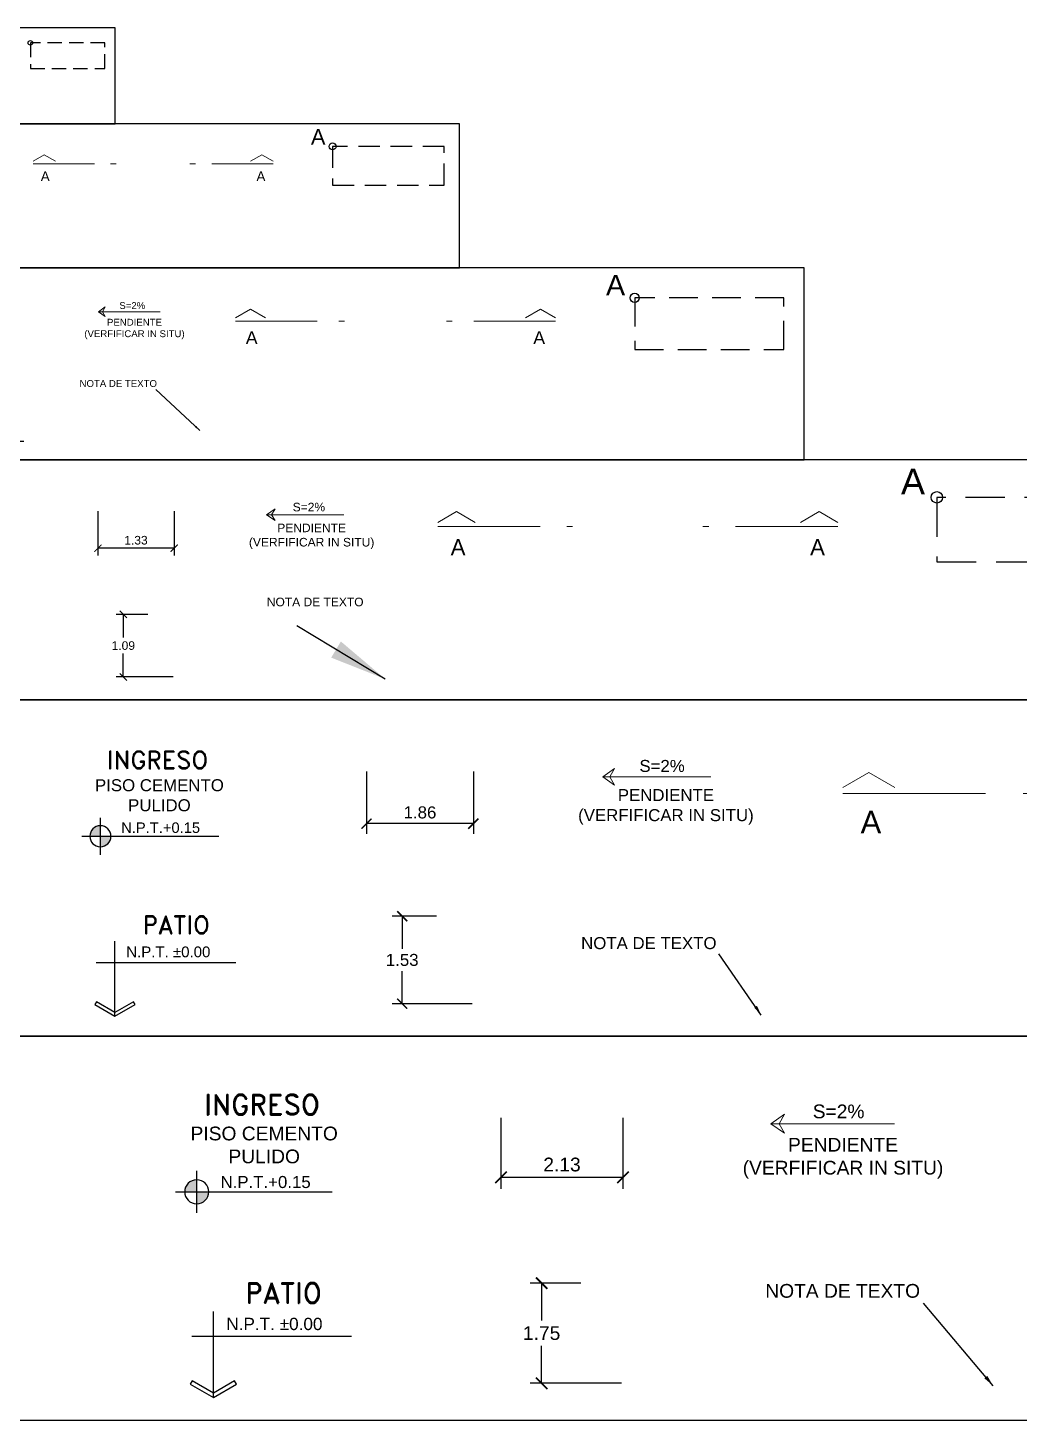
# Model space of a CAD drawing. Header units: millimetres. Extents: x 1436.7 to 1493.3, y 1221.9 to 1248.3.
# Drawn here: x 1455.69 to 1472.99, y 1221.88 to 1246.19 of the extents above; entities that cross this region are included whole.
import ezdxf
from ezdxf.enums import TextEntityAlignment as Align

# ---------------------------------------------------------------- set-up
doc = ezdxf.new("R2010")
doc.units = ezdxf.units.MM
for name, pattern in [('DASHDOT2', [0.5, 0.25, -0.125, 0, -0.125]), ('HIDDEN', [0.375, 0.25, -0.125]), ('HIDDEN2', [0.1875, 0.125, -0.0625])]:
    doc.linetypes.add(name, pattern=pattern)
for name, color, linetype, lineweight in [('1', 1, 'Continuous', 5), ('ANOTACIONES', 2, 'Continuous', 0), ('CORTE', 4, 'DASHDOT2', 5)]:
    doc.layers.add(name, color=color, linetype=linetype, lineweight=lineweight)
for name, color, linetype in [('2', 2, 'Continuous'), ('COTAS', 7, 'Continuous'), ('PROYECCION', 8, 'HIDDEN2'), ('SIMB-NIVELES', 2, 'Continuous'), ('TEXTO_AMBIENTES', 2, 'Continuous')]:
    doc.layers.add(name, color=color, linetype=linetype)
doc.styles.add('ARIAL', font='arial.ttf')
doc.styles.add('GILLSANS', font='ARIALN.TTF')
doc.styles.add('ROMAND', font='romand.shx')
doc.styles.add('ROMANS', font='arial.ttf')
doc.dimstyles.new('CORTE-100m', dxfattribs={"dimtxt": 0.12, "dimasz": 0.1, "dimexe": 0.1, "dimexo": 0.1, "dimgap": 0.05, "dimtad": 1, "dimtih": 1, "dimtoh": 1, "dimzin": 4, "dimdsep": 46, "dimtxsty": 'ROMANS', "dimblk": 'ARCHTICK', "dimcen": -0.5, "dimclrd": 8, "dimclre": 8, "dimclrt": 2, "dimadec": 0, "dimazin": 0, "dimtfac": 1, "dimtix": 1, "dimtmove": 2, "dimatfit": 3, "dimfxl": 1, "dimtolj": 1, "dimtzin": 0, "dimarcsym": 0})
doc.dimstyles.new('CORTE-125m', dxfattribs={"dimscale": 1.25, "dimtxt": 0.12, "dimasz": 0.1, "dimexe": 0.1, "dimexo": 0.1, "dimgap": 0.05, "dimtad": 1, "dimtih": 1, "dimtoh": 1, "dimzin": 4, "dimdsep": 46, "dimtxsty": 'ROMANS', "dimblk": 'ARCHTICK', "dimcen": -0.5, "dimclrd": 8, "dimclre": 8, "dimclrt": 2, "dimadec": 0, "dimazin": 0, "dimtfac": 1, "dimtix": 1, "dimtmove": 2, "dimatfit": 3, "dimfxl": 1, "dimtolj": 1, "dimtzin": 0, "dimarcsym": 0})
doc.dimstyles.new('CORTE-175m', dxfattribs={"dimscale": 1.75, "dimtxt": 0.12, "dimasz": 0.1, "dimexe": 0.1, "dimexo": 0.1, "dimgap": 0.05, "dimtad": 1, "dimtih": 1, "dimtoh": 1, "dimzin": 4, "dimdsep": 46, "dimtxsty": 'ROMANS', "dimblk": 'ARCHTICK', "dimcen": -0.5, "dimclrd": 8, "dimclre": 8, "dimclrt": 2, "dimadec": 0, "dimazin": 0, "dimtfac": 1, "dimtix": 1, "dimtmove": 2, "dimatfit": 3, "dimfxl": 1, "dimtolj": 1, "dimtzin": 0, "dimarcsym": 0})
doc.dimstyles.new('CORTE-200m', dxfattribs={"dimscale": 2, "dimtxt": 0.12, "dimasz": 0.1, "dimexe": 0.1, "dimexo": 0.1, "dimgap": 0.05, "dimtad": 1, "dimtih": 1, "dimtoh": 1, "dimzin": 4, "dimdsep": 46, "dimtxsty": 'ROMANS', "dimblk": 'ARCHTICK', "dimcen": -0.5, "dimclrd": 8, "dimclre": 8, "dimclrt": 2, "dimadec": 0, "dimazin": 0, "dimtfac": 1, "dimtix": 1, "dimtmove": 2, "dimatfit": 3, "dimfxl": 1, "dimtolj": 1, "dimtzin": 0, "dimarcsym": 0})
doc.dimstyles.new('PLANTA-125m', dxfattribs={"dimscale": 1.25, "dimtxt": 0.12, "dimasz": 0.1, "dimexe": 0.1, "dimexo": 0.1, "dimgap": 0.05, "dimtad": 1, "dimzin": 4, "dimdsep": 46, "dimtxsty": 'ROMANS', "dimblk": 'ARCHTICK', "dimcen": 0.1, "dimclrd": 8, "dimclre": 8, "dimclrt": 2, "dimadec": 0, "dimazin": 0, "dimtfac": 1, "dimtix": 1, "dimtmove": 1, "dimatfit": 3, "dimfxl": 1, "dimlwd": -1, "dimlwe": -1, "dimarcsym": 0})
doc.dimstyles.new('PLANTA-175m', dxfattribs={"dimscale": 1.75, "dimtxt": 0.12, "dimasz": 0.1, "dimexe": 0.1, "dimexo": 0.1, "dimgap": 0.05, "dimtad": 1, "dimzin": 4, "dimdsep": 46, "dimtxsty": 'ROMANS', "dimblk": 'ARCHTICK', "dimcen": 0.1, "dimclrd": 8, "dimclre": 8, "dimclrt": 2, "dimadec": 0, "dimazin": 0, "dimtfac": 1, "dimtix": 1, "dimtmove": 1, "dimatfit": 3, "dimfxl": 1, "dimlwd": -1, "dimlwe": -1, "dimarcsym": 0})
doc.dimstyles.new('PLANTA-200m', dxfattribs={"dimscale": 2, "dimtxt": 0.12, "dimasz": 0.1, "dimexe": 0.1, "dimexo": 0.1, "dimgap": 0.05, "dimtad": 1, "dimzin": 4, "dimdsep": 46, "dimtxsty": 'ROMANS', "dimblk": 'ARCHTICK', "dimcen": 0.1, "dimclrd": 8, "dimclre": 8, "dimclrt": 2, "dimadec": 0, "dimazin": 0, "dimtfac": 1, "dimtix": 1, "dimtmove": 1, "dimatfit": 3, "dimfxl": 1, "dimlwd": -1, "dimlwe": -1, "dimarcsym": 0})

# ---------------------------------------------------------------- blocks, each defined once
blk = doc.blocks.new('FP')
blk.add_lwpolyline([(-0.3334, 0.0574), (-0.3666, 0), (-0.3334, -0.0574), (-0.4154, 0)], close=True)
blk.add_lwpolyline([(-0.4154, 0), (-0.3666, 0), (-0.3334, 0), (0.3334, 0)])
blk = doc.blocks.new('_ARCHTICK')
at = {"color": 0, "linetype": 'ByBlock', "const_width": 0.15}
blk.add_lwpolyline([(-0.5, -0.5), (0.5, 0.5)], dxfattribs=at)
blk = doc.blocks.new('*D42')
at = {"layer": 'COTAS', "color": 8, "lineweight": -2, "transparency": 16777216}
for p, q in [((1455.265, 1239.839), (1454.824, 1239.839)), ((1454.924, 1239.839), (1454.924, 1239.514)), ((1454.924, 1238.966), (1454.924, 1239.291)), ((1455.621, 1238.966), (1454.824, 1238.966))]:
    blk.add_line(p, q, dxfattribs=at)
at = {"layer": 'Defpoints', "color": 0, "transparency": 16777216}
for p in [(1455.365, 1239.839), (1454.924, 1238.966), (1455.721, 1238.966)]:
    blk.add_point(p, dxfattribs=at)
at = {"layer": 'COTAS', "color": 8, "lineweight": -2, "transparency": 16777216, "xscale": 0.1, "yscale": 0.1, "zscale": 0.1}
for p, rotation in [((1454.924, 1239.839), 90), ((1454.924, 1238.966), 270)]:
    blk.add_blockref('_ARCHTICK', p, dxfattribs=dict(at, rotation=rotation))
at = {"layer": 'COTAS', "color": 2, "transparency": 16777216, "insert": (1454.924, 1239.403), "char_height": 0.12, "attachment_point": 5, "style": 'ROMANS'}
blk.add_mtext('\\A1;.87', dxfattribs=at)
blk = doc.blocks.new('*D28')
at = {"layer": 'COTAS', "color": 8, "transparency": 16777216}
for p, q in [((1456.913, 1237.75), (1456.913, 1236.977)), ((1458.243, 1237.75), (1458.243, 1236.977)), ((1458.243, 1237.102), (1456.913, 1237.102))]:
    blk.add_line(p, q, dxfattribs=at)
at = {"layer": 'Defpoints', "color": 0, "transparency": 16777216}
for p in [(1456.913, 1237.875), (1458.243, 1237.875), (1456.913, 1237.102)]:
    blk.add_point(p, dxfattribs=at)
at = {"layer": 'COTAS', "color": 8, "transparency": 16777216, "xscale": 0.125, "yscale": 0.125, "zscale": 0.125, "rotation": 180}
blk.add_blockref('_ARCHTICK', (1456.913, 1237.102), dxfattribs=at)
at = {"layer": 'COTAS', "color": 8, "transparency": 16777216, "xscale": 0.125, "yscale": 0.125, "zscale": 0.125}
blk.add_blockref('_ARCHTICK', (1458.243, 1237.102), dxfattribs=at)
at = {"layer": 'COTAS', "color": 2, "transparency": 16777216, "insert": (1457.578, 1237.241), "char_height": 0.15, "attachment_point": 5, "style": 'ROMANS'}
blk.add_mtext('1.33', dxfattribs=at)
blk = doc.blocks.new('*D29')
at = {"layer": 'COTAS', "color": 8, "lineweight": -2, "transparency": 16777216}
for p, q in [((1457.784, 1235.948), (1457.232, 1235.948)), ((1457.357, 1235.948), (1457.357, 1235.541)), ((1457.357, 1234.856), (1457.357, 1235.263)), ((1458.229, 1234.856), (1457.232, 1234.856))]:
    blk.add_line(p, q, dxfattribs=at)
at = {"layer": 'Defpoints', "color": 0, "transparency": 16777216}
for p in [(1457.909, 1235.948), (1457.357, 1234.856), (1458.354, 1234.856)]:
    blk.add_point(p, dxfattribs=at)
at = {"layer": 'COTAS', "color": 8, "lineweight": -2, "transparency": 16777216, "xscale": 0.125, "yscale": 0.125, "zscale": 0.125}
for p, rotation in [((1457.357, 1235.948), 90), ((1457.357, 1234.856), 270)]:
    blk.add_blockref('_ARCHTICK', p, dxfattribs=dict(at, rotation=rotation))
at = {"layer": 'COTAS', "color": 2, "transparency": 16777216, "insert": (1457.357, 1235.402), "char_height": 0.15, "attachment_point": 5, "style": 'ROMANS'}
blk.add_mtext('\\A1;1.09', dxfattribs=at)
blk = doc.blocks.new('*D46')
at = {"layer": 'COTAS', "color": 8, "transparency": 16777216}
for p, q in [((1461.602, 1233.202), (1461.602, 1232.119)), ((1463.464, 1233.202), (1463.464, 1232.119)), ((1463.464, 1232.294), (1461.602, 1232.294))]:
    blk.add_line(p, q, dxfattribs=at)
at = {"layer": 'Defpoints', "color": 0, "transparency": 16777216}
for p in [(1461.602, 1233.377), (1463.464, 1233.377), (1461.602, 1232.294)]:
    blk.add_point(p, dxfattribs=at)
at = {"layer": 'COTAS', "color": 8, "transparency": 16777216, "xscale": 0.175, "yscale": 0.175, "zscale": 0.175, "rotation": 180}
blk.add_blockref('_ARCHTICK', (1461.602, 1232.294), dxfattribs=at)
at = {"layer": 'COTAS', "color": 8, "transparency": 16777216, "xscale": 0.175, "yscale": 0.175, "zscale": 0.175}
blk.add_blockref('_ARCHTICK', (1463.464, 1232.294), dxfattribs=at)
at = {"layer": 'COTAS', "color": 2, "transparency": 16777216, "insert": (1462.533, 1232.489), "char_height": 0.21, "attachment_point": 5, "style": 'ROMANS'}
blk.add_mtext('1.86', dxfattribs=at)
blk = doc.blocks.new('NPT')
at = {"layer": 'SIMB-NIVELES'}
h = blk.add_hatch(color=8, dxfattribs=at)
h.paths.add_polyline_path([(0.1, 0, 0.414214), (0, 0.1), (0, 0)])
h.paths.add_polyline_path([(-0.1, 0, 0.414214), (0, -0.1), (0, 0)])
at = {"layer": 'SIMB-NIVELES', "color": 8}
for points in [[(0, 0.175), (0, -0.175)], [(-0.175, 0), (1.125, 0)]]:
    blk.add_lwpolyline(points, dxfattribs=at)
blk.add_circle((0, 0), 0.1, dxfattribs=at)
at = {"layer": 'SIMB-NIVELES', "style": 'ROMANS', "width": 1}
blk.add_attdef('N.P.T.', (0.13, 0.035), '', height=0.1, dxfattribs=at)
blk = doc.blocks.new('NV')
at = {"layer": 'SIMB-NIVELES', "color": 8}
for p, q in [((0, 0), (0, 0.7)), ((-0.175, 0.5), (1.125, 0.5))]:
    blk.add_line(p, q, dxfattribs=at)
at = {"layer": 'SIMB-NIVELES', "color": 1}
blk.add_lwpolyline([(0, 0.035), (-0.173, 0.135), (-0.188, 0.109), (0, 0), (0.188, 0.109), (0.173, 0.135)], close=True, dxfattribs=at)
at = {"layer": 'SIMB-NIVELES', "style": 'ROMANS'}
blk.add_attdef('NV', (0.1, 0.55), '', height=0.1, dxfattribs=at)
blk = doc.blocks.new('*D47')
at = {"layer": 'COTAS', "color": 8, "lineweight": -2, "transparency": 16777216}
for p, q in [((1462.821, 1230.678), (1462.048, 1230.678)), ((1462.223, 1230.678), (1462.223, 1230.109)), ((1462.223, 1229.15), (1462.223, 1229.719)), ((1463.444, 1229.15), (1462.048, 1229.15))]:
    blk.add_line(p, q, dxfattribs=at)
at = {"layer": 'Defpoints', "color": 0, "transparency": 16777216}
for p in [(1462.996, 1230.678), (1462.223, 1229.15), (1463.619, 1229.15)]:
    blk.add_point(p, dxfattribs=at)
at = {"layer": 'COTAS', "color": 8, "lineweight": -2, "transparency": 16777216, "xscale": 0.175, "yscale": 0.175, "zscale": 0.175}
for p, rotation in [((1462.223, 1230.678), 90), ((1462.223, 1229.15), 270)]:
    blk.add_blockref('_ARCHTICK', p, dxfattribs=dict(at, rotation=rotation))
at = {"layer": 'COTAS', "color": 2, "transparency": 16777216, "insert": (1462.223, 1229.914), "char_height": 0.21, "attachment_point": 5, "style": 'ROMANS'}
blk.add_mtext('\\A1;1.53', dxfattribs=at)
blk = doc.blocks.new('*D48')
at = {"layer": 'COTAS', "color": 8, "transparency": 16777216}
for p, q in [((1463.946, 1227.156), (1463.946, 1225.919)), ((1466.075, 1227.156), (1466.075, 1225.919)), ((1466.075, 1226.119), (1463.946, 1226.119))]:
    blk.add_line(p, q, dxfattribs=at)
at = {"layer": 'Defpoints', "color": 0, "transparency": 16777216}
for p in [(1463.946, 1227.356), (1466.075, 1227.356), (1463.946, 1226.119)]:
    blk.add_point(p, dxfattribs=at)
at = {"layer": 'COTAS', "color": 8, "transparency": 16777216, "xscale": 0.2, "yscale": 0.2, "zscale": 0.2, "rotation": 180}
blk.add_blockref('_ARCHTICK', (1463.946, 1226.119), dxfattribs=at)
at = {"layer": 'COTAS', "color": 8, "transparency": 16777216, "xscale": 0.2, "yscale": 0.2, "zscale": 0.2}
blk.add_blockref('_ARCHTICK', (1466.075, 1226.119), dxfattribs=at)
at = {"layer": 'COTAS', "color": 2, "transparency": 16777216, "insert": (1465.011, 1226.342), "char_height": 0.24, "attachment_point": 5, "style": 'ROMANS'}
blk.add_mtext('2.13', dxfattribs=at)
blk = doc.blocks.new('*D49')
at = {"layer": 'COTAS', "color": 8, "lineweight": -2, "transparency": 16777216}
for p, q in [((1465.34, 1224.272), (1464.456, 1224.272)), ((1464.656, 1224.272), (1464.656, 1223.621)), ((1464.656, 1222.525), (1464.656, 1223.176)), ((1466.051, 1222.525), (1464.456, 1222.525))]:
    blk.add_line(p, q, dxfattribs=at)
at = {"layer": 'Defpoints', "color": 0, "transparency": 16777216}
for p in [(1465.54, 1224.272), (1464.656, 1222.525), (1466.251, 1222.525)]:
    blk.add_point(p, dxfattribs=at)
at = {"layer": 'COTAS', "color": 8, "lineweight": -2, "transparency": 16777216, "xscale": 0.2, "yscale": 0.2, "zscale": 0.2}
for p, rotation in [((1464.656, 1224.272), 90), ((1464.656, 1222.525), 270)]:
    blk.add_blockref('_ARCHTICK', p, dxfattribs=dict(at, rotation=rotation))
at = {"layer": 'COTAS', "color": 2, "transparency": 16777216, "insert": (1464.656, 1223.399), "char_height": 0.24, "attachment_point": 5, "style": 'ROMANS'}
blk.add_mtext('\\A1;1.75', dxfattribs=at)

msp = doc.modelspace()

# ---------------------------------------------------------------- linework, layer by layer
at = {"layer": '2'}
for points in [[(1445.191, 1244.51), (1457.214, 1244.51), (1457.214, 1246.187), (1445.191, 1246.187)], [(1445.191, 1241.996), (1463.225, 1241.996), (1463.225, 1244.51), (1445.191, 1244.51)], [(1445.191, 1238.643), (1469.237, 1238.643), (1469.237, 1241.996), (1445.191, 1241.996)], [(1445.191, 1234.453), (1475.249, 1234.453), (1475.249, 1238.643), (1445.191, 1238.643)], [(1445.191, 1228.586), (1487.272, 1228.586), (1487.272, 1234.453), (1445.191, 1234.453)], [(1445.191, 1221.881), (1493.283, 1221.881), (1493.283, 1228.586), (1445.191, 1228.586)]]:
    msp.add_lwpolyline(points, close=True, dxfattribs=at)
for centre, radius in [((1455.735, 1245.925), 0.04), ((1461.008, 1244.118), 0.06), ((1466.28, 1241.473), 0.08), ((1471.552, 1237.99), 0.1)]:
    msp.add_circle(centre, radius, dxfattribs=at)
at = {"layer": 'CORTE', "ltscale": 20}
for points in [[(1456.174, 1243.857), (1455.979, 1243.969), (1455.784, 1243.857)], [(1459.579, 1243.857), (1459.774, 1243.969), (1459.969, 1243.857)], [(1459.835, 1241.124), (1459.575, 1241.274), (1459.315, 1241.124)], [(1464.375, 1241.124), (1464.635, 1241.274), (1464.895, 1241.124)], [(1463.496, 1237.554), (1463.171, 1237.741), (1462.846, 1237.554)], [(1469.171, 1237.554), (1469.496, 1237.741), (1469.821, 1237.554)], [(1470.817, 1232.927), (1470.363, 1233.189), (1469.908, 1232.927)]]:
    msp.add_lwpolyline(points, dxfattribs=at)
at = {"layer": 'CORTE', "ltscale": 2.25}
for points in [[(1455.784, 1243.812), (1456.29, 1243.812), (1457.452, 1243.812)], [(1459.969, 1243.812), (1459.462, 1243.812), (1458.301, 1243.812)]]:
    msp.add_lwpolyline(points, dxfattribs=at)
at = {"layer": 'CORTE', "ltscale": 3}
for points in [[(1459.315, 1241.064), (1459.99, 1241.064), (1461.539, 1241.064)], [(1464.895, 1241.064), (1464.22, 1241.064), (1462.671, 1241.064)]]:
    msp.add_lwpolyline(points, dxfattribs=at)
at = {"layer": 'CORTE', "ltscale": 3.75}
for points in [[(1462.846, 1237.479), (1463.69, 1237.479), (1465.626, 1237.479)], [(1469.821, 1237.479), (1468.977, 1237.479), (1467.041, 1237.479)]]:
    msp.add_lwpolyline(points, dxfattribs=at)
at = {"layer": 'CORTE', "ltscale": 5.25}
msp.add_lwpolyline([(1469.908, 1232.822), (1471.089, 1232.822), (1473.8, 1232.822)], dxfattribs=at)
at = {"layer": 'PROYECCION', "color": 1, "linetype": 'HIDDEN'}
msp.add_lwpolyline([(1457.035, 1245.475), (1457.035, 1245.925), (1455.735, 1245.925), (1455.735, 1245.475)], close=True, dxfattribs=at)
at = {"layer": 'PROYECCION', "color": 1, "linetype": 'HIDDEN', "ltscale": 1.5}
msp.add_lwpolyline([(1462.958, 1243.443), (1462.958, 1244.118), (1461.008, 1244.118), (1461.008, 1243.443)], close=True, dxfattribs=at)
at = {"layer": 'PROYECCION', "color": 1, "linetype": 'HIDDEN', "ltscale": 2}
msp.add_lwpolyline([(1468.88, 1240.573), (1468.88, 1241.473), (1466.28, 1241.473), (1466.28, 1240.573)], close=True, dxfattribs=at)
at = {"layer": 'PROYECCION', "color": 1, "linetype": 'HIDDEN', "ltscale": 2.75}
msp.add_lwpolyline([(1474.802, 1236.865), (1474.802, 1237.99), (1471.552, 1237.99), (1471.552, 1236.865)], close=True, dxfattribs=at)

# ---------------------------------------------------------------- block references
at = {"layer": '1', "lineweight": -2}
for p, xscale, yscale, zscale, rotation in [((1457.522, 1241.231), -1.440000000045609, 1.439999999478459, 1.439999999999999, 180.0004442291003), ((1460.605, 1237.687), -1.800000000042452, 1.799999998882412, 1.799999999999999, 180.0004441994554), ((1466.77, 1233.113), -2.520000000036153, 2.519999999552965, 2.519999999999999, 180.0004442079253), ((1469.853, 1227.055), -2.880000000033011, 2.879999998956918, 2.879999999999999, 180.0004442291003)]:
    msp.add_blockref('FP', p, dxfattribs=dict(at, xscale=xscale, yscale=yscale, zscale=zscale, rotation=rotation))
at = {"layer": 'SIMB-NIVELES'}
ref = msp.add_blockref('NPT', (1456.957, 1232.074), dxfattribs=dict(at, xscale=-1.837500001303851, yscale=1.837500007823109, zscale=1.837499999999999, rotation=180))
ref.add_attrib('N.P.T.', 'N.P.T.+0.15', (1457.32, 1232.132), dxfattribs={"color": 2, "height": 0.18375, "style": 'ROMANS', "width": 1})
ref = msp.add_blockref('NV', (1457.212, 1228.931), dxfattribs=dict(at, xscale=1.875000000058207, yscale=1.875000000058207, zscale=1.875000000058207))
ref.add_attrib('NV', 'N.P.T. %%P0.00', (1457.408, 1229.962), dxfattribs={"height": 0.1875, "style": 'ROMANS'})
ref = msp.add_blockref('NPT', (1458.638, 1225.867), dxfattribs=dict(at, xscale=-2.100000001490116, yscale=2.100000008940696, zscale=2.099999999999999, rotation=180))
ref.add_attrib('N.P.T.', 'N.P.T.+0.15', (1459.053, 1225.933), dxfattribs={"color": 2, "height": 0.21, "style": 'ROMANS', "width": 1})
ref = msp.add_blockref('NV', (1458.929, 1222.275), dxfattribs=dict(at, xscale=2.142857142898719, yscale=2.142857142898719, zscale=2.142857142898719))
ref.add_attrib('NV', 'N.P.T. %%P0.00', (1459.154, 1223.453), dxfattribs={"height": 0.21429, "style": 'ROMANS'})

# ---------------------------------------------------------------- texts
at = {"layer": 'ANOTACIONES', "lineweight": -2, "attachment_point": 5, "style": 'ROMANS'}
for s, insert, char_height in [('S=2%', (1457.514, 1241.338), 0.12), ('PENDIENTE\\P(VERFIFICAR IN SITU)', (1457.552, 1240.929), 0.12), ('\\A1;NOTA DE TEXTO', (1457.269, 1239.977), 0.12), ('S=2%', (1460.595, 1237.82), 0.15), ('PENDIENTE\\P(VERFIFICAR IN SITU)', (1460.643, 1237.31), 0.15), ('\\A1;NOTA DE TEXTO', (1460.705, 1236.163), 0.15), ('S=2%', (1466.757, 1233.3), 0.21), ('PENDIENTE\\P(VERFIFICAR IN SITU)', (1466.824, 1232.586), 0.21), ('\\A1;NOTA DE TEXTO', (1466.526, 1230.207), 0.21), ('S=2%', (1469.837, 1227.269), 0.24), ('PENDIENTE\\P(VERFIFICAR IN SITU)', (1469.914, 1226.452), 0.24), ('\\A1;NOTA DE TEXTO', (1469.908, 1224.136), 0.24)]:
    msp.add_mtext(s, dxfattribs=dict(at, insert=insert, char_height=char_height))
at = {"layer": 'ANOTACIONES', "attachment_point": 2, "style": 'ROMANS'}
for insert, char_height in [((1457.987, 1233.07), 0.21), ((1459.815, 1227.005), 0.24)]:
    msp.add_mtext('PISO CEMENTO\\PPULIDO', dxfattribs=dict(at, insert=insert, char_height=char_height))
at = {"layer": 'CORTE', "style": 'GILLSANS', "width": 1.2}
for height, p in [(0.169, (1455.995, 1243.597)), (0.169, (1459.758, 1243.597)), (0.225, (1459.597, 1240.778)), (0.225, (1464.613, 1240.778)), (0.281, (1463.198, 1237.121)), (0.281, (1469.469, 1237.121)), (0.394, (1470.401, 1232.321))]:
    msp.add_text('A', height=height, dxfattribs=at).set_placement(p, align=Align.MIDDLE_CENTER)
at = {"layer": 'CORTE', "color": 3, "attachment_point": 1, "style": 'ARIAL'}
for insert, char_height in [((1460.631, 1244.42), 0.27), ((1465.778, 1241.875), 0.36), ((1470.925, 1238.492), 0.45)]:
    msp.add_mtext('A', dxfattribs=dict(at, insert=insert, char_height=char_height))
at = {"layer": 'TEXTO_AMBIENTES', "color": 3, "attachment_point": 5, "line_spacing_factor": 0.96, "style": 'ROMAND'}
for s, insert, char_height in [('INGRESO', (1457.954, 1233.406), 0.3103), ('PATIO', (1458.283, 1230.527), 0.3103), ('INGRESO', (1459.778, 1227.39), 0.3547), ('PATIO', (1460.153, 1224.099), 0.3547)]:
    msp.add_mtext(s, dxfattribs=dict(at, insert=insert, char_height=char_height))

# ---------------------------------------------------------------- dimensions: what is measured, and where the dimension line sits
at = {"layer": 'COTAS'}
for base, p1, p2, angle, dimstyle, picture, middle in [((1454.924, 1238.966), (1455.365, 1239.839), (1455.721, 1238.966), 90, 'CORTE-100m', '*D42', (1454.924, 1239.403)), ((1456.913, 1237.102), (1458.243, 1237.875), (1456.913, 1237.875), 180, 'PLANTA-125m', '*D28', (1457.578, 1237.241)), ((1457.357, 1234.856), (1457.909, 1235.948), (1458.354, 1234.856), 90, 'CORTE-125m', '*D29', (1457.357, 1235.402)), ((1461.602, 1232.294), (1463.464, 1233.377), (1461.602, 1233.377), 180, 'PLANTA-175m', '*D46', (1462.533, 1232.489)), ((1462.223, 1229.15), (1462.996, 1230.678), (1463.619, 1229.15), 90, 'CORTE-175m', '*D47', (1462.223, 1229.914)), ((1463.946, 1226.119), (1466.075, 1227.356), (1463.946, 1227.356), 180, 'PLANTA-200m', '*D48', (1465.011, 1226.342)), ((1464.656, 1222.525), (1465.54, 1224.272), (1466.251, 1222.525), 90, 'CORTE-200m', '*D49', (1464.656, 1223.399))]:
    dim = msp.add_linear_dim(base=base, p1=p1, p2=p2, angle=angle, dimstyle=dimstyle, dxfattribs=at)
    dim.commit()
    dim.dimension.update_dxf_attribs({"geometry": picture, "text_midpoint": middle})

# ---------------------------------------------------------------- leaders
for points, dimstyle in [([(1458.692, 1239.158), (1457.927, 1239.876)], 'CORTE-100m'), ([(1468.488, 1228.953), (1467.748, 1230.024)], 'CORTE-175m'), ([(1472.534, 1222.48), (1471.319, 1223.925)], 'CORTE-200m')]:
    msp.add_leader(points, dimstyle=dimstyle, dxfattribs=at)
msp.add_leader([(1461.926, 1234.819), (1460.382, 1235.745)], dimstyle='CORTE-125m', override={"dimscale": 10}, dxfattribs=at)

doc.saveas('drawing.dxf')
